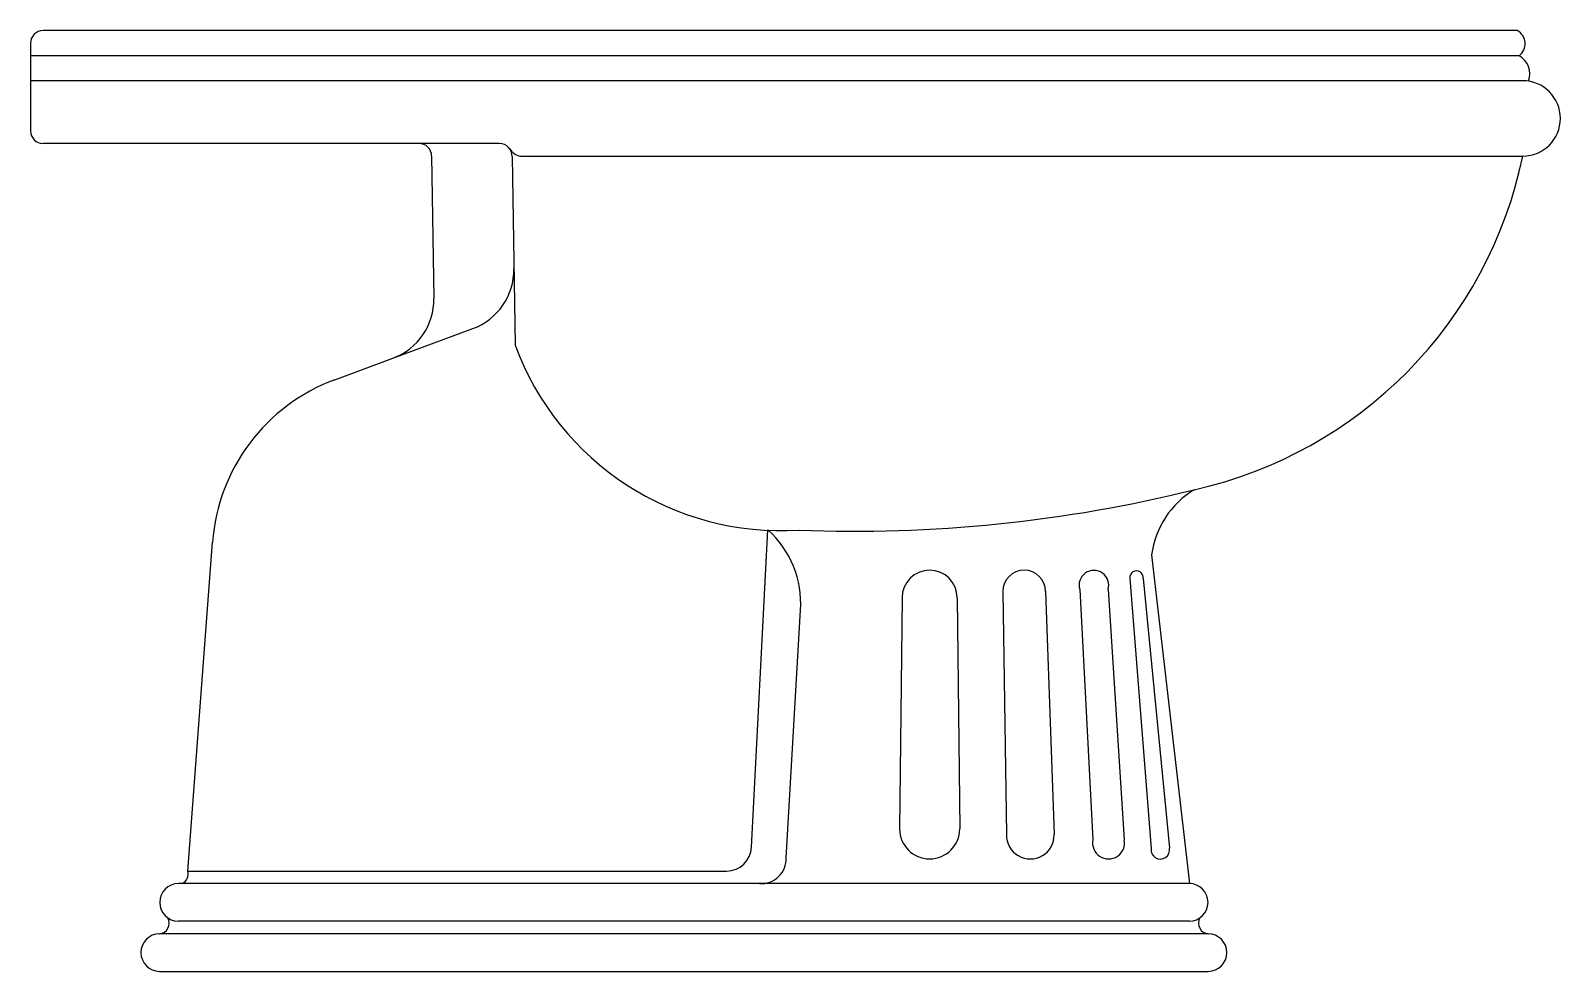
# Model space of a CAD drawing. Header units: millimetres. Extents: x -2979.75 to -2979.14, y 2967.764 to 2968.139.
import ezdxf

# ---------------------------------------------------------------- set-up
doc = ezdxf.new("R2010")
doc.units = ezdxf.units.MM
doc.header["$LTSCALE"] = 10
doc.layers.add('banheiro_louças', color=2, linetype='Continuous')

msp = doc.modelspace()

# ---------------------------------------------------------------- linework, layer by layer
at = {"layer": 'banheiro_louças'}
for p, q in [((-2979.15745, 2968.13897), (-2979.74526, 2968.13897)), ((-2979.75026, 2968.13397), (-2979.75026, 2968.09897)), ((-2979.15675, 2968.12897), (-2979.75026, 2968.12897)), ((-2979.15526, 2968.11897), (-2979.75026, 2968.11897)), ((-2979.56326, 2968.09397), (-2979.74526, 2968.09397)), ((-2979.59034, 2968.08905), (-2979.58944, 2968.03223)), ((-2979.55827, 2968.08873), (-2979.55707, 2968.01353)), ((-2979.55494, 2968.08897), (-2979.15526, 2968.08897)), ((-2979.60576, 2968.00839), (-2979.57388, 2968.02019)), ((-2979.62896, 2967.9998), (-2979.60576, 2968.00839)), ((-2979.46276, 2967.81345), (-2979.45626, 2967.93997)), ((-2979.68751, 2967.80397), (-2979.67772, 2967.93505)), ((-2979.30326, 2967.92997), (-2979.2882, 2967.79897)), ((-2979.44895, 2967.80927), (-2979.44326, 2967.90797)), ((-2979.68751, 2967.80397), (-2979.47274, 2967.80397)), ((-2979.2882, 2967.79897), (-2979.69131, 2967.79897)), ((-2979.2807, 2967.77897), (-2979.69881, 2967.77897)), ((-2979.2882, 2967.78397), (-2979.69131, 2967.78397)), ((-2979.69881, 2967.76397), (-2979.2807, 2967.76397))]:
    msp.add_line(p, q, dxfattribs=at)
at = {"layer": 'banheiro_louças', "color": 1}
for p, q in [((-2979.31188, 2967.92057), (-2979.3035, 2967.81291)), ((-2979.30663, 2967.92057), (-2979.29611, 2967.81303)), ((-2979.40277, 2967.91289), (-2979.40377, 2967.8208)), ((-2979.38077, 2967.91289), (-2979.37977, 2967.8208)), ((-2979.36259, 2967.91539), (-2979.36113, 2967.8185)), ((-2979.34559, 2967.91539), (-2979.34213, 2967.8185)), ((-2979.33193, 2967.91615), (-2979.32669, 2967.81643)), ((-2979.32061, 2967.91615), (-2979.31416, 2967.81643))]:
    msp.add_line(p, q, dxfattribs=at)
at = {"layer": 'banheiro_louças'}
for centre, radius, start, end in [((-2979.74526, 2968.13397), 0.005, 90, 180), ((-2979.16023, 2968.13375), 0.00591, 306.07527, 61.98904), ((-2979.16053, 2968.12183), 0.00808, 338.00367, 62.09845), ((-2979.15526, 2968.10397), 0.015, 270, 90), ((-2979.74526, 2968.09897), 0.005, 180, 270), ((-2979.59534, 2968.08897), 0.005, 0.9117, 90), ((-2979.56326, 2968.08897), 0.005, 357.28286, 90), ((-2979.55418, 2968.09469), 0.00577, 207.72102, 262.4225), ((-2979.3237, 2968.12386), 0.17202, 282.573, 348.2951), ((-2979.58255, 2968.04363), 0.025, 290.30767, 0.9117), ((-2979.61443, 2968.03183), 0.025, 290.30767, 0.9117), ((-2979.45083, 2968.05293), 0.11331, 200.3473, 273.52395), ((-2979.60293, 2967.92946), 0.075, 110.30767, 175.72714), ((-2979.42203, 2968.50436), 0.56495, 267.78556, 283.90635), ((-2979.26787, 2967.92539), 0.03568, 121.01534, 172.62764), ((-2979.48268, 2967.91059), 0.03951, 356.19379, 48.02511), ((-2979.47274, 2967.81397), 0.01, 270, 357.05918), ((-2979.45894, 2967.80895), 0.01, 266.48226, 1.87148), ((-2979.69167, 2967.80287), 0.0043, 294.75908, 14.68673), ((-2979.69126, 2967.79147), 0.0075, 90.44412, 269.55588), ((-2979.28826, 2967.79147), 0.0075, 270.44412, 89.55588), ((-2979.69926, 2967.78324), 0.00429, 275.06127, 28.01414), ((-2979.28032, 2967.78324), 0.00429, 151.98586, 264.93873), ((-2979.69876, 2967.77147), 0.0075, 90.44412, 269.55588), ((-2979.28076, 2967.77147), 0.0075, 270.44412, 89.55588)]:
    msp.add_arc(centre, radius, start, end, dxfattribs=at)
at = {"layer": 'banheiro_louças', "color": 1}
for centre, radius, start, end in [((-2979.39177, 2967.91289), 0.011, 0, 180), ((-2979.35409, 2967.91539), 0.0085, 0, 180), ((-2979.32627, 2967.91788), 0.00592, 342.98648, 197.01352), ((-2979.30926, 2967.921), 0.00266, 350.8584, 189.1416), ((-2979.39177, 2967.8208), 0.012, 180, 0), ((-2979.35163, 2967.8183), 0.0095, 178.81977, 1.18023), ((-2979.32043, 2967.81519), 0.00639, 168.81387, 11.18613), ((-2979.29979, 2967.81247), 0.00373, 173.2454, 8.72271)]:
    msp.add_arc(centre, radius, start, end, dxfattribs=at)

doc.saveas('drawing.dxf')
